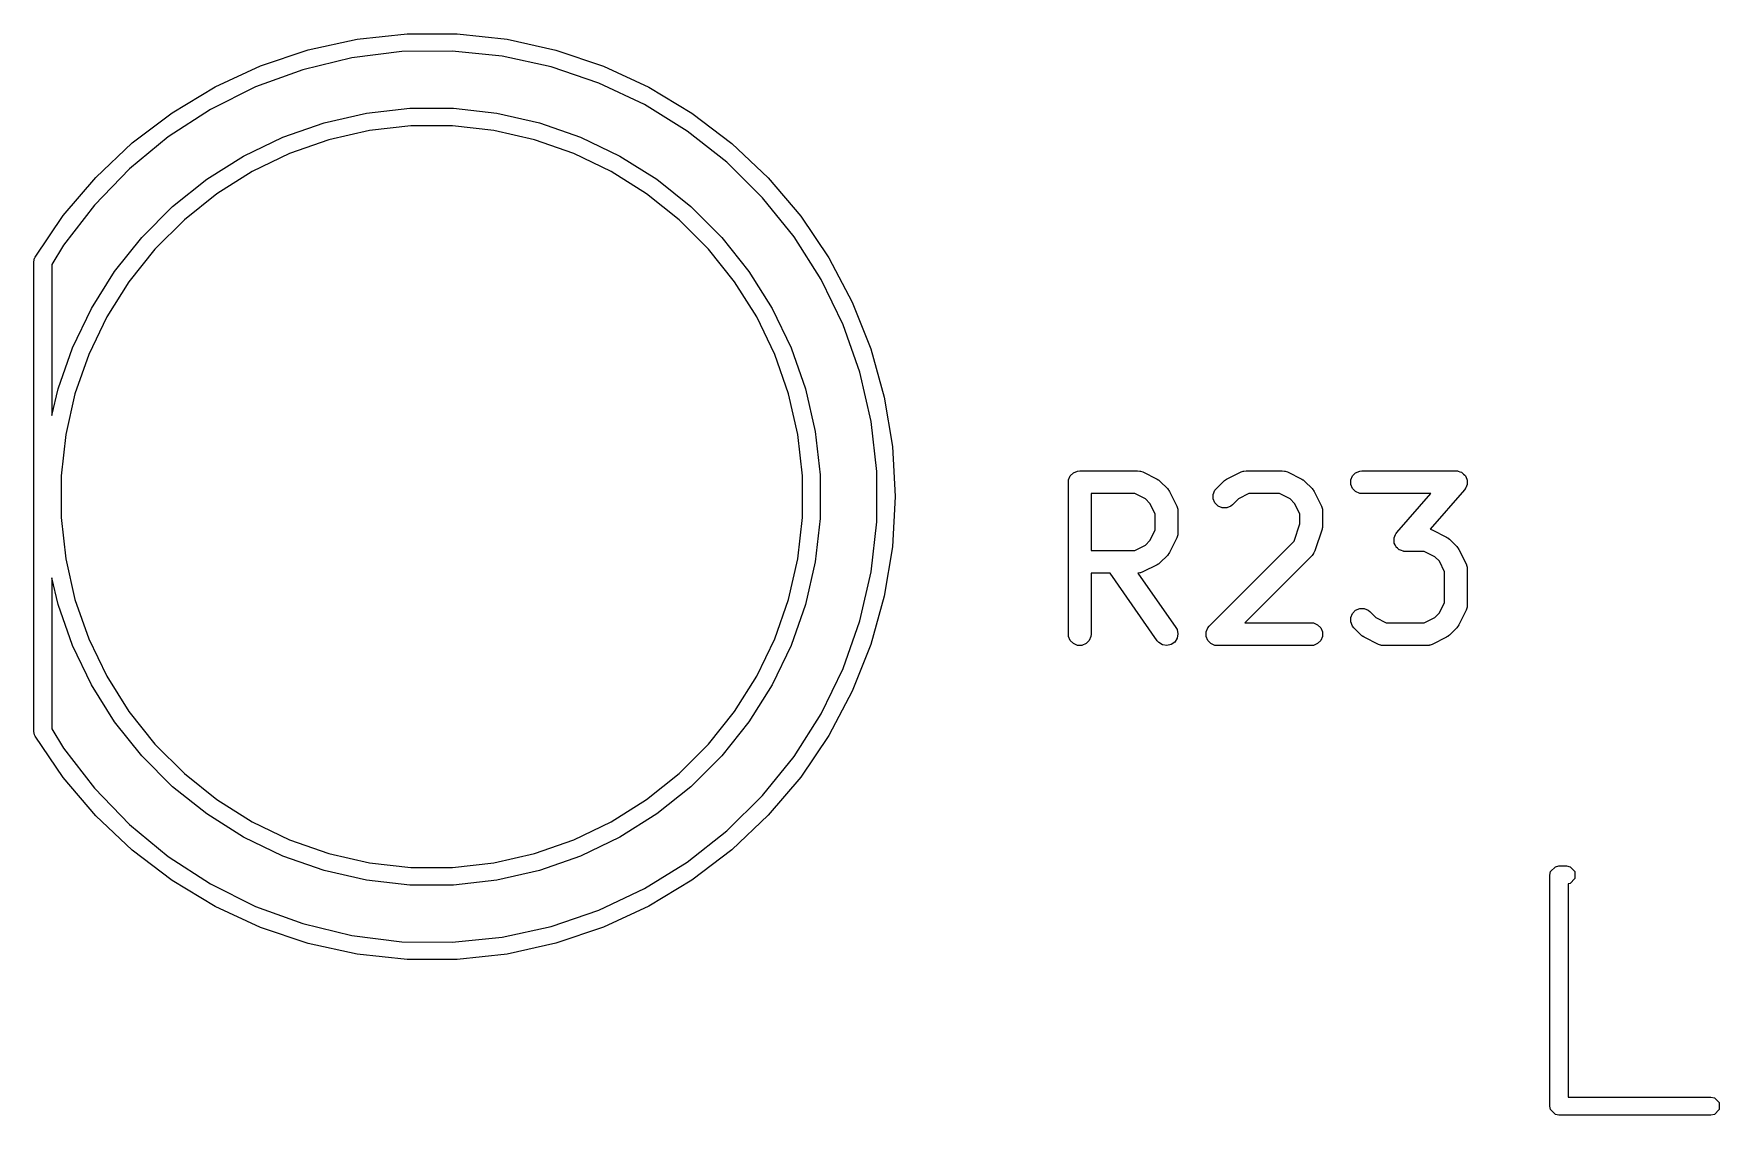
# Model space of a CAD drawing. Header units: millimetres. Extents: x 4 to 152, y 19 to 149.
# Drawn here: x 42.15 to 53.25, y 118.18 to 125.3 of the extents above; entities that cross this region are included whole.
import ezdxf

# ---------------------------------------------------------------- set-up
doc = ezdxf.new("R2010")
doc.units = ezdxf.units.MM
doc.layers.add('F.Silkscreen', color=41, linetype='CONTINUOUS', true_color=0xf2eda1)

msp = doc.modelspace()

# ---------------------------------------------------------------- linework, layer by layer
at = {"layer": 'F.Silkscreen', "linetype": 'CONTINUOUS'}
for p, q in [((44.279169, 125.260247), (44.607347, 125.29566)), ((44.607347, 125.29566), (44.93743, 125.295401)), ((44.93743, 125.295401), (45.265551, 125.259473)), ((43.643837, 125.084477), (43.956741, 125.189577)), ((43.956741, 125.189577), (44.279169, 125.260247)), ((44.57213, 125.177939), (44.243284, 125.136962)), ((44.9035, 125.181579), (44.57213, 125.177939)), ((45.233167, 125.147836), (44.9035, 125.181579)), ((45.265551, 125.259473), (45.587869, 125.188297)), ((45.587869, 125.188297), (45.900607, 125.082707)), ((43.344124, 124.946178), (43.643837, 125.084477)), ((43.921154, 125.05917), (43.609849, 124.945557)), ((44.243284, 125.136962), (43.921154, 125.05917)), ((45.556928, 125.07714), (45.233167, 125.147836)), ((45.870654, 124.970393), (45.556928, 125.07714)), ((45.900607, 125.082707), (46.200103, 124.943939)), ((43.061111, 124.776301), (43.344124, 124.946178)), ((43.609849, 124.945557), (43.313338, 124.79757)), ((46.170345, 124.828956), (45.870654, 124.970393)), ((46.200103, 124.943939), (46.482849, 124.773618)), ((46.452179, 124.654632), (46.170345, 124.828956)), ((42.798113, 124.576835), (43.061111, 124.776301)), ((43.313338, 124.79757), (43.035402, 124.617097)), ((44.061301, 124.709948), (44.341184, 124.77383)), ((44.341184, 124.77383), (44.62646, 124.805973)), ((44.62646, 124.805973), (44.91354, 124.805973)), ((44.91354, 124.805973), (45.198816, 124.77383)), ((45.198816, 124.77383), (45.478699, 124.709948)), ((46.482849, 124.773618), (46.745534, 124.57374)), ((43.035402, 124.617097), (42.779585, 124.406438)), ((43.53168, 124.490572), (43.79033, 124.615132)), ((43.79033, 124.615132), (44.061301, 124.709948)), ((44.360641, 124.659316), (44.093457, 124.598333)), ((44.632973, 124.69), (44.360641, 124.659316)), ((44.907027, 124.69), (44.632973, 124.69)), ((45.179359, 124.659316), (44.907027, 124.69)), ((45.446543, 124.598333), (45.179359, 124.659316)), ((45.478699, 124.709948), (45.74967, 124.615132)), ((45.74967, 124.615132), (46.00832, 124.490572)), ((46.712561, 124.449644), (46.452179, 124.654632)), ((42.558211, 124.350116), (42.798113, 124.576835)), ((43.834781, 124.507818), (43.587866, 124.38891)), ((44.093457, 124.598333), (43.834781, 124.507818)), ((45.705219, 124.507818), (45.446543, 124.598333)), ((45.952134, 124.38891), (45.705219, 124.507818)), ((46.745534, 124.57374), (46.98508, 124.346645)), ((42.779585, 124.406438), (42.54915, 124.168281)), ((43.288601, 124.337836), (43.53168, 124.490572)), ((43.587866, 124.38891), (43.355817, 124.243104)), ((46.184183, 124.243104), (45.952134, 124.38891)), ((46.00832, 124.490572), (46.251399, 124.337836)), ((46.948173, 124.216607), (46.712561, 124.449644)), ((42.344214, 124.0988), (42.558211, 124.350116)), ((43.064153, 124.158844), (43.288601, 124.337836)), ((46.251399, 124.337836), (46.475847, 124.158844)), ((46.98508, 124.346645), (47.198683, 124.094993)), ((42.54915, 124.168281), (42.347035, 123.905663)), ((42.861156, 123.955847), (43.064153, 124.158844)), ((43.355817, 124.243104), (43.141552, 124.072234)), ((46.398448, 124.072234), (46.184183, 124.243104)), ((46.475847, 124.158844), (46.678844, 123.955847)), ((47.156008, 123.958492), (46.948173, 124.216607)), ((42.158629, 123.82583), (42.344214, 124.0988)), ((43.141552, 124.072234), (42.947766, 123.878448)), ((46.592234, 123.878448), (46.398448, 124.072234)), ((47.198683, 124.094993), (47.38384, 123.821733)), ((42.682164, 123.731399), (42.861156, 123.955847)), ((46.678844, 123.955847), (46.857836, 123.731399)), ((47.333417, 123.67859), (47.156008, 123.958492)), ((42.157473, 123.820868), (42.158629, 123.82583)), ((42.347035, 123.905663), (42.27, 123.778117)), ((42.947766, 123.878448), (42.776896, 123.664183)), ((46.763104, 123.664183), (46.592234, 123.878448)), ((42.15, 123.795), (42.154567, 123.817961)), ((42.15, 120.705), (42.15, 123.795)), ((42.154567, 123.817961), (42.157473, 123.820868)), ((42.27, 123.778117), (42.27, 122.783222)), ((42.529428, 123.48832), (42.682164, 123.731399)), ((46.857836, 123.731399), (47.010572, 123.48832)), ((47.38384, 123.821733), (47.538382, 123.530063)), ((42.776896, 123.664183), (42.63109, 123.432134)), ((46.90891, 123.432134), (46.763104, 123.664183)), ((47.478138, 123.380471), (47.333417, 123.67859)), ((47.538382, 123.530063), (47.6605, 123.223401)), ((42.404868, 123.22967), (42.529428, 123.48832)), ((42.63109, 123.432134), (42.512182, 123.185219)), ((47.027818, 123.185219), (46.90891, 123.432134)), ((47.010572, 123.48832), (47.135132, 123.22967)), ((47.588325, 123.067936), (47.478138, 123.380471)), ((42.310052, 122.958699), (42.404868, 123.22967)), ((42.512182, 123.185219), (42.421667, 122.926543)), ((47.118333, 122.926543), (47.027818, 123.185219)), ((47.135132, 123.22967), (47.229948, 122.958699)), ((47.6605, 123.223401), (47.748764, 122.905338)), ((47.662573, 122.744971), (47.588325, 123.067936)), ((42.27, 122.783222), (42.310052, 122.958699)), ((47.229948, 122.958699), (47.29383, 122.678816)), ((42.421667, 122.926543), (42.360684, 122.659359)), ((47.179316, 122.659359), (47.118333, 122.926543)), ((47.748764, 122.905338), (47.802139, 122.579599)), ((47.699936, 122.415695), (47.662573, 122.744971)), ((42.360684, 122.659359), (42.33, 122.387027)), ((47.21, 122.387027), (47.179316, 122.659359)), ((47.29383, 122.678816), (47.325973, 122.39354)), ((47.802139, 122.579599), (47.82, 122.25)), ((42.33, 122.387027), (42.33, 122.112973)), ((47.21, 122.112973), (47.21, 122.387027)), ((47.325973, 122.39354), (47.325973, 122.10646)), ((47.7, 122.25), (47.699936, 122.415695)), ((48.962155, 122.359813), (48.973354, 122.386849)), ((48.973354, 122.386849), (48.994046, 122.407541)), ((48.994046, 122.407541), (49.021082, 122.41874)), ((49.021082, 122.41874), (49.035714, 122.420181)), ((49.035714, 122.420181), (49.416666, 122.420181)), ((49.416666, 122.420181), (49.431298, 122.41874)), ((49.431298, 122.41874), (49.433787, 122.417709)), ((49.433787, 122.417709), (49.436475, 122.417518)), ((49.436475, 122.417518), (49.450207, 122.412263)), ((49.450207, 122.412263), (49.545445, 122.364644)), ((50.002173, 122.364644), (50.097411, 122.412263)), ((50.097411, 122.412263), (50.111142, 122.417518)), ((50.111142, 122.417518), (50.113831, 122.41771)), ((50.113831, 122.41771), (50.11632, 122.41874)), ((50.11632, 122.41874), (50.130952, 122.420181)), ((50.130952, 122.420181), (50.369047, 122.420181)), ((50.369047, 122.420181), (50.383679, 122.41874)), ((50.383679, 122.41874), (50.386168, 122.417709)), ((50.386168, 122.417709), (50.388856, 122.417518)), ((50.388856, 122.417518), (50.402588, 122.412263)), ((50.402588, 122.412263), (50.497826, 122.364644)), ((50.819298, 122.359813), (50.830497, 122.386849)), ((50.830497, 122.386849), (50.851189, 122.407541)), ((50.851189, 122.407541), (50.878225, 122.41874)), ((50.878225, 122.41874), (50.892857, 122.420181)), ((50.892857, 122.420181), (51.511904, 122.420181)), ((51.511904, 122.420181), (51.519642, 122.419419)), ((51.519642, 122.419419), (51.52161, 122.41955)), ((51.52161, 122.41955), (51.522965, 122.419092)), ((51.522965, 122.419092), (51.526536, 122.41874)), ((51.526536, 122.41874), (51.537793, 122.414077)), ((51.537793, 122.414077), (51.549331, 122.410175)), ((51.549331, 122.410175), (51.551235, 122.40851)), ((51.551235, 122.40851), (51.553572, 122.407541)), ((51.553572, 122.407541), (51.562182, 122.398931)), ((51.562182, 122.398931), (51.571355, 122.390905)), ((51.571355, 122.390905), (51.572477, 122.388636)), ((51.572477, 122.388636), (51.574264, 122.386849)), ((51.574264, 122.386849), (51.578924, 122.375599)), ((48.960714, 122.345181), (48.962155, 122.359813)), ((48.960714, 121.345181), (48.960714, 122.345181)), ((49.545445, 122.364644), (49.551744, 122.36068)), ((49.551744, 122.36068), (49.553572, 122.359922)), ((49.553572, 122.359922), (49.555628, 122.358234)), ((49.555628, 122.358234), (49.557888, 122.356812)), ((49.557888, 122.356812), (49.559187, 122.355314)), ((49.559187, 122.355314), (49.564937, 122.350595)), ((49.564937, 122.350595), (49.612556, 122.302976)), ((49.612556, 122.302976), (49.617274, 122.297227)), ((49.617274, 122.297227), (49.618773, 122.295927)), ((49.618773, 122.295927), (49.620194, 122.293668)), ((49.620194, 122.293668), (49.621883, 122.291611)), ((49.621883, 122.291611), (49.62264, 122.289784)), ((49.62264, 122.289784), (49.626605, 122.283484)), ((49.626605, 122.283484), (49.674224, 122.188246)), ((49.914536, 122.264574), (49.925735, 122.291611)), ((49.925735, 122.291611), (49.935062, 122.302976)), ((49.935062, 122.302976), (49.982681, 122.350595)), ((49.982681, 122.350595), (49.98843, 122.355314)), ((49.98843, 122.355314), (49.98973, 122.356812)), ((49.98973, 122.356812), (49.991989, 122.358234)), ((49.991989, 122.358234), (49.994046, 122.359922)), ((49.994046, 122.359922), (49.995873, 122.36068)), ((49.995873, 122.36068), (50.002173, 122.364644)), ((50.497826, 122.364644), (50.504125, 122.36068)), ((50.504125, 122.36068), (50.505953, 122.359922)), ((50.505953, 122.359922), (50.508009, 122.358234)), ((50.508009, 122.358234), (50.510269, 122.356812)), ((50.510269, 122.356812), (50.511568, 122.355314)), ((50.511568, 122.355314), (50.517318, 122.350595)), ((50.517318, 122.350595), (50.564937, 122.302976)), ((50.564937, 122.302976), (50.569655, 122.297227)), ((50.569655, 122.297227), (50.571154, 122.295927)), ((50.571154, 122.295927), (50.572575, 122.293668)), ((50.572575, 122.293668), (50.574264, 122.291611)), ((50.574264, 122.291611), (50.575021, 122.289784)), ((50.575021, 122.289784), (50.578986, 122.283484)), ((50.578986, 122.283484), (50.626605, 122.188246)), ((50.819298, 122.330549), (50.819298, 122.359813)), ((50.830497, 122.303513), (50.819298, 122.330549)), ((50.851189, 122.282821), (50.830497, 122.303513)), ((50.878225, 122.271622), (50.851189, 122.282821)), ((51.568347, 122.295793), (51.341451, 122.036484)), ((51.572868, 122.302118), (51.568347, 122.295793)), ((51.574264, 122.303513), (51.572868, 122.302118)), ((51.574812, 122.304837), (51.574264, 122.303513)), ((51.576898, 122.307754), (51.574812, 122.304837)), ((51.580799, 122.319292), (51.576898, 122.307754)), ((51.578924, 122.375599), (51.584327, 122.364673)), ((51.585463, 122.330549), (51.580799, 122.319292)), ((51.584327, 122.364673), (51.584495, 122.36215)), ((51.584495, 122.36215), (51.585463, 122.359813)), ((51.585463, 122.359813), (51.585463, 122.347629)), ((51.585463, 122.347629), (51.586273, 122.335475)), ((51.586273, 122.335475), (51.585463, 122.33308)), ((51.585463, 122.33308), (51.585463, 122.330549)), ((47.699936, 122.084305), (47.7, 122.25)), ((47.82, 122.25), (47.802139, 121.920401)), ((49.398961, 122.270181), (49.110714, 122.270181)), ((49.110714, 122.270181), (49.110714, 121.896372)), ((49.467477, 122.235923), (49.398961, 122.270181)), ((49.497884, 122.205516), (49.467477, 122.235923)), ((49.532142, 122.137), (49.497884, 122.205516)), ((49.674224, 122.188246), (49.679479, 122.174515)), ((49.679479, 122.174515), (49.67967, 122.171826)), ((49.67967, 122.171826), (49.680701, 122.169337)), ((49.680701, 122.169337), (49.682142, 122.154705)), ((49.914536, 122.235312), (49.914536, 122.264574)), ((49.925735, 122.208275), (49.914536, 122.235312)), ((49.946427, 122.187583), (49.925735, 122.208275)), ((49.973464, 122.176384), (49.946427, 122.187583)), ((50.002726, 122.176384), (49.973464, 122.176384)), ((50.029763, 122.187583), (50.002726, 122.176384)), ((50.041128, 122.19691), (50.029763, 122.187583)), ((50.080141, 122.235923), (50.041128, 122.19691)), ((50.148657, 122.270181), (50.080141, 122.235923)), ((50.351342, 122.270181), (50.148657, 122.270181)), ((50.419858, 122.235923), (50.351342, 122.270181)), ((50.450265, 122.205516), (50.419858, 122.235923)), ((50.484523, 122.137), (50.450265, 122.205516)), ((50.626605, 122.188246), (50.63186, 122.174515)), ((50.63186, 122.174515), (50.632051, 122.171826)), ((50.632051, 122.171826), (50.633082, 122.169337)), ((50.633082, 122.169337), (50.634523, 122.154705)), ((50.892857, 122.270181), (50.878225, 122.271622)), ((51.346622, 122.270181), (50.892857, 122.270181)), ((51.122128, 122.013617), (51.346622, 122.270181)), ((42.33, 122.112973), (42.360684, 121.840641)), ((47.179316, 121.840641), (47.21, 122.112973)), ((47.325973, 122.10646), (47.29383, 121.821184)), ((47.662573, 121.755029), (47.699936, 122.084305)), ((49.532142, 122.029553), (49.532142, 122.137)), ((49.682142, 122.154705), (49.682142, 122.011848)), ((50.446351, 121.957124), (50.484523, 122.071637)), ((50.484523, 122.071637), (50.484523, 122.137)), ((50.633934, 122.050086), (50.633343, 122.047489)), ((50.634523, 122.059467), (50.633793, 122.052061)), ((50.633793, 122.052061), (50.633934, 122.050086)), ((50.634523, 122.154705), (50.634523, 122.059467)), ((49.467477, 121.93063), (49.497884, 121.961037)), ((49.497884, 121.961037), (49.532142, 122.029553)), ((49.674224, 121.978307), (49.626605, 121.883069)), ((49.679479, 121.992038), (49.674224, 121.978307)), ((49.67967, 121.994728), (49.679479, 121.992038)), ((49.680701, 121.997216), (49.67967, 121.994728)), ((49.682142, 122.011848), (49.680701, 121.997216)), ((49.887443, 121.398214), (50.446351, 121.957124)), ((50.630674, 122.035749), (50.583055, 121.892893)), ((50.632323, 122.043005), (50.630674, 122.035749)), ((50.633082, 122.044835), (50.632323, 122.043005)), ((50.633343, 122.047489), (50.633082, 122.044835)), ((51.104202, 121.973935), (51.105012, 121.976331)), ((51.105012, 121.961782), (51.104202, 121.973935)), ((51.105012, 121.978861), (51.109675, 121.990119)), ((51.105012, 121.976331), (51.105012, 121.978861)), ((51.105012, 121.949597), (51.105012, 121.961782)), ((51.105979, 121.947261), (51.105012, 121.949597)), ((51.106148, 121.944737), (51.105979, 121.947261)), ((51.11155, 121.933812), (51.106148, 121.944737)), ((51.109675, 121.990119), (51.113577, 122.001656)), ((51.113577, 122.001656), (51.115662, 122.004574)), ((51.115662, 122.004574), (51.116211, 122.005897)), ((51.116211, 122.005897), (51.117606, 122.007293)), ((51.117606, 122.007293), (51.122128, 122.013617)), ((51.341451, 122.036484), (51.354969, 122.031311)), ((51.354969, 122.031311), (51.450207, 121.983692)), ((51.450207, 121.983692), (51.456506, 121.979728)), ((51.456506, 121.979728), (51.458334, 121.97897)), ((51.458334, 121.97897), (51.46039, 121.977282)), ((51.46039, 121.977282), (51.46265, 121.97586)), ((51.46265, 121.97586), (51.463949, 121.974362)), ((51.463949, 121.974362), (51.469699, 121.969643)), ((51.469699, 121.969643), (51.517318, 121.922024)), ((42.360684, 121.840641), (42.421667, 121.573457)), ((47.118333, 121.573457), (47.179316, 121.840641)), ((47.802139, 121.920401), (47.748764, 121.594662)), ((49.110714, 121.896372), (49.398961, 121.896372)), ((49.398961, 121.896372), (49.467477, 121.93063)), ((49.612556, 121.863577), (49.564937, 121.815958)), ((49.617274, 121.869327), (49.612556, 121.863577)), ((49.618773, 121.870626), (49.617274, 121.869327)), ((49.620194, 121.872886), (49.618773, 121.870626)), ((49.621883, 121.874942), (49.620194, 121.872886)), ((49.62264, 121.87677), (49.621883, 121.874942)), ((49.626605, 121.883069), (49.62264, 121.87677)), ((50.564937, 121.863577), (50.121542, 121.420181)), ((50.574265, 121.874942), (50.564937, 121.863577)), ((50.575296, 121.877433), (50.574265, 121.874942)), ((50.577061, 121.879467), (50.575296, 121.877433)), ((50.583055, 121.892893), (50.577061, 121.879467)), ((51.116211, 121.922561), (51.11155, 121.933812)), ((51.117997, 121.920775), (51.116211, 121.922561)), ((51.11912, 121.918505), (51.117997, 121.920775)), ((51.128292, 121.91048), (51.11912, 121.918505)), ((51.136903, 121.901869), (51.128292, 121.91048)), ((51.139239, 121.900901), (51.136903, 121.901869)), ((51.141144, 121.899235), (51.139239, 121.900901)), ((51.152681, 121.895334), (51.141144, 121.899235)), ((51.163939, 121.89067), (51.152681, 121.895334)), ((51.167509, 121.890319), (51.163939, 121.89067)), ((51.168865, 121.88986), (51.167509, 121.890319)), ((51.170832, 121.889992), (51.168865, 121.88986)), ((51.178571, 121.889229), (51.170832, 121.889992)), ((51.303723, 121.889229), (51.178571, 121.889229)), ((51.372239, 121.854971), (51.303723, 121.889229)), ((51.402646, 121.824564), (51.372239, 121.854971)), ((51.517318, 121.922024), (51.522036, 121.916275)), ((51.522036, 121.916275), (51.523535, 121.914975)), ((51.523535, 121.914975), (51.524956, 121.912716)), ((51.524956, 121.912716), (51.526645, 121.910659)), ((51.526645, 121.910659), (51.527402, 121.908832)), ((51.527402, 121.908832), (51.531367, 121.902532)), ((51.531367, 121.902532), (51.578986, 121.807294)), ((47.29383, 121.821184), (47.229948, 121.541301)), ((47.588325, 121.432064), (47.662573, 121.755029)), ((49.23476, 121.746372), (49.110714, 121.746372)), ((49.110714, 121.746372), (49.110714, 121.345181)), ((49.5457, 121.302171), (49.23476, 121.746372)), ((49.431298, 121.747813), (49.417781, 121.746482)), ((49.417781, 121.746482), (49.668585, 121.38819)), ((49.433787, 121.748845), (49.431298, 121.747813)), ((49.436475, 121.749035), (49.433787, 121.748845)), ((49.450207, 121.75429), (49.436475, 121.749035)), ((49.545445, 121.801909), (49.450207, 121.75429)), ((49.551744, 121.805874), (49.545445, 121.801909)), ((49.553572, 121.806631), (49.551744, 121.805874)), ((49.555628, 121.80832), (49.553572, 121.806631)), ((49.557888, 121.809741), (49.555628, 121.80832)), ((49.559187, 121.81124), (49.557888, 121.809741)), ((49.564937, 121.815958), (49.559187, 121.81124)), ((51.436904, 121.756048), (51.402646, 121.824564)), ((51.436904, 121.553363), (51.436904, 121.756048)), ((51.578986, 121.807294), (51.584241, 121.793563)), ((51.584241, 121.793563), (51.584432, 121.790874)), ((51.584432, 121.790874), (51.585463, 121.788385)), ((51.585463, 121.788385), (51.586904, 121.773753)), ((51.586904, 121.773753), (51.586904, 121.535658)), ((42.310052, 121.541301), (42.27, 121.716779)), ((42.27, 121.716779), (42.27, 120.721884)), ((42.404868, 121.27033), (42.310052, 121.541301)), ((42.421667, 121.573457), (42.512182, 121.314781)), ((47.027818, 121.314781), (47.118333, 121.573457)), ((47.229948, 121.541301), (47.135132, 121.27033)), ((47.748764, 121.594662), (47.6605, 121.276599)), ((50.830497, 121.482088), (50.85119, 121.502781)), ((50.85119, 121.502781), (50.878226, 121.513979)), ((50.878226, 121.513979), (50.907489, 121.513979)), ((50.907489, 121.513979), (50.934525, 121.50278)), ((50.934525, 121.50278), (50.945891, 121.493452)), ((51.402645, 121.484847), (51.436904, 121.553363)), ((51.578986, 121.502117), (51.531367, 121.406879)), ((51.584241, 121.515848), (51.578986, 121.502117)), ((51.584432, 121.518538), (51.584241, 121.515848)), ((51.585463, 121.521026), (51.584432, 121.518538)), ((51.586904, 121.535658), (51.585463, 121.521026)), ((47.478138, 121.119529), (47.588325, 121.432064)), ((49.668585, 121.38819), (49.675795, 121.375377)), ((49.866917, 121.359813), (49.878116, 121.386849)), ((49.878116, 121.386849), (49.887443, 121.398214)), ((50.121542, 121.420181), (50.559523, 121.420181)), ((50.559523, 121.420181), (50.574155, 121.41874)), ((50.574155, 121.41874), (50.601191, 121.407541)), ((50.601191, 121.407541), (50.621883, 121.386849)), ((50.621883, 121.386849), (50.633082, 121.359813)), ((50.819298, 121.455052), (50.830497, 121.482088)), ((50.819298, 121.425789), (50.819298, 121.455052)), ((50.830496, 121.398753), (50.819298, 121.425789)), ((50.839823, 121.387388), (50.830496, 121.398753)), ((50.887442, 121.339768), (50.839823, 121.387388)), ((50.945891, 121.493452), (50.984903, 121.454439)), ((50.984903, 121.454439), (51.053419, 121.420181)), ((51.053419, 121.420181), (51.303723, 121.420181)), ((51.303723, 121.420181), (51.372238, 121.454439)), ((51.372238, 121.454439), (51.402645, 121.484847)), ((51.517318, 121.387387), (51.4697, 121.339768)), ((51.522036, 121.393137), (51.517318, 121.387387)), ((51.523535, 121.394436), (51.522036, 121.393137)), ((51.524956, 121.396695), (51.523535, 121.394436)), ((51.526646, 121.398753), (51.524956, 121.396695)), ((51.527403, 121.400583), (51.526646, 121.398753)), ((51.531367, 121.406879), (51.527403, 121.400583)), ((42.512182, 121.314781), (42.63109, 121.067866)), ((46.90891, 121.067866), (47.027818, 121.314781)), ((47.6605, 121.276599), (47.538382, 120.969937)), ((48.962155, 121.330549), (48.960714, 121.345181)), ((48.973354, 121.303513), (48.962155, 121.330549)), ((48.994046, 121.282821), (48.973354, 121.303513)), ((49.021082, 121.271622), (48.994046, 121.282821)), ((49.077382, 121.282821), (49.050346, 121.271622)), ((49.098074, 121.303513), (49.077382, 121.282821)), ((49.109273, 121.330549), (49.098074, 121.303513)), ((49.110714, 121.345181), (49.109273, 121.330549)), ((49.555271, 121.291011), (49.5457, 121.302171)), ((49.57995, 121.275284), (49.555271, 121.291011)), ((49.608767, 121.270198), (49.57995, 121.275284)), ((49.637338, 121.276528), (49.608767, 121.270198)), ((49.661312, 121.29331), (49.637338, 121.276528)), ((49.677039, 121.317988), (49.661312, 121.29331)), ((49.675795, 121.375377), (49.682124, 121.346806)), ((49.682124, 121.346806), (49.677039, 121.317988)), ((49.866917, 121.330549), (49.866917, 121.359813)), ((49.878116, 121.303513), (49.866917, 121.330549)), ((49.898808, 121.282821), (49.878116, 121.303513)), ((49.925844, 121.271622), (49.898808, 121.282821)), ((50.601191, 121.282821), (50.574155, 121.271622)), ((50.621883, 121.303513), (50.601191, 121.282821)), ((50.633082, 121.330549), (50.621883, 121.303513)), ((50.633082, 121.359813), (50.633082, 121.330549)), ((50.893191, 121.33505), (50.887442, 121.339768)), ((50.894492, 121.33355), (50.893191, 121.33505)), ((50.896751, 121.332128), (50.894492, 121.33355)), ((50.898808, 121.33044), (50.896751, 121.332128)), ((50.900635, 121.329683), (50.898808, 121.33044)), ((50.906935, 121.325718), (50.900635, 121.329683)), ((51.002173, 121.278099), (50.906935, 121.325718)), ((51.015904, 121.272844), (51.002173, 121.278099)), ((51.354969, 121.278099), (51.341237, 121.272844)), ((51.450207, 121.325718), (51.354969, 121.278099)), ((51.456506, 121.329683), (51.450207, 121.325718)), ((51.458334, 121.33044), (51.456506, 121.329683)), ((51.46039, 121.332128), (51.458334, 121.33044)), ((51.46265, 121.33355), (51.46039, 121.332128)), ((51.46395, 121.33505), (51.46265, 121.33355)), ((51.4697, 121.339768), (51.46395, 121.33505)), ((42.529428, 121.01168), (42.404868, 121.27033)), ((47.135132, 121.27033), (47.010572, 121.01168)), ((49.050346, 121.271622), (49.021082, 121.271622)), ((49.940476, 121.270181), (49.925844, 121.271622)), ((50.559523, 121.270181), (49.940476, 121.270181)), ((50.574155, 121.271622), (50.559523, 121.270181)), ((51.018593, 121.272653), (51.015904, 121.272844)), ((51.021082, 121.271622), (51.018593, 121.272653)), ((51.035714, 121.270181), (51.021082, 121.271622)), ((51.321428, 121.270181), (51.035714, 121.270181)), ((51.33606, 121.271622), (51.321428, 121.270181)), ((51.338549, 121.272654), (51.33606, 121.271622)), ((51.341237, 121.272844), (51.338549, 121.272654)), ((42.63109, 121.067866), (42.776896, 120.835817)), ((46.763104, 120.835817), (46.90891, 121.067866)), ((47.333417, 120.82141), (47.478138, 121.119529)), ((42.682164, 120.768601), (42.529428, 121.01168)), ((47.010572, 121.01168), (46.857836, 120.768601)), ((47.538382, 120.969937), (47.38384, 120.678267)), ((42.776896, 120.835817), (42.947766, 120.621552)), ((46.592234, 120.621552), (46.763104, 120.835817)), ((42.27, 120.721884), (42.347035, 120.594337)), ((42.861156, 120.544153), (42.682164, 120.768601)), ((46.857836, 120.768601), (46.678844, 120.544153)), ((47.156008, 120.541508), (47.333417, 120.82141)), ((42.154567, 120.682039), (42.15, 120.705)), ((42.157473, 120.679133), (42.154567, 120.682039)), ((42.158629, 120.67417), (42.157473, 120.679133)), ((42.344214, 120.4012), (42.158629, 120.67417)), ((42.947766, 120.621552), (43.141552, 120.427766)), ((46.398448, 120.427766), (46.592234, 120.621552)), ((47.38384, 120.678267), (47.198683, 120.405007)), ((42.347035, 120.594337), (42.54915, 120.331719)), ((43.064153, 120.341156), (42.861156, 120.544153)), ((46.678844, 120.544153), (46.475847, 120.341156)), ((46.948173, 120.283393), (47.156008, 120.541508)), ((42.558211, 120.149884), (42.344214, 120.4012)), ((43.141552, 120.427766), (43.355817, 120.256896)), ((46.184183, 120.256896), (46.398448, 120.427766)), ((47.198683, 120.405007), (46.98508, 120.153355)), ((42.54915, 120.331719), (42.779585, 120.093562)), ((43.288601, 120.162164), (43.064153, 120.341156)), ((46.475847, 120.341156), (46.251399, 120.162164)), ((46.712561, 120.050356), (46.948173, 120.283393)), ((43.355817, 120.256896), (43.587866, 120.11109)), ((45.952134, 120.11109), (46.184183, 120.256896)), ((42.798113, 119.923165), (42.558211, 120.149884)), ((42.779585, 120.093562), (43.035402, 119.882903)), ((43.53168, 120.009428), (43.288601, 120.162164)), ((43.587866, 120.11109), (43.834781, 119.992182)), ((45.705219, 119.992182), (45.952134, 120.11109)), ((46.251399, 120.162164), (46.00832, 120.009428)), ((46.98508, 120.153355), (46.745534, 119.92626)), ((43.79033, 119.884868), (43.53168, 120.009428)), ((43.834781, 119.992182), (44.093457, 119.901667)), ((45.446543, 119.901667), (45.705219, 119.992182)), ((46.00832, 120.009428), (45.74967, 119.884868)), ((46.452179, 119.845368), (46.712561, 120.050356)), ((43.061111, 119.723699), (42.798113, 119.923165)), ((43.035402, 119.882903), (43.313338, 119.70243)), ((44.061301, 119.790052), (43.79033, 119.884868)), ((44.093457, 119.901667), (44.360641, 119.840684)), ((44.360641, 119.840684), (44.632973, 119.81)), ((44.907027, 119.81), (45.179359, 119.840684)), ((45.179359, 119.840684), (45.446543, 119.901667)), ((45.74967, 119.884868), (45.478699, 119.790052)), ((46.170345, 119.671044), (46.452179, 119.845368)), ((46.745534, 119.92626), (46.482849, 119.726382)), ((43.344124, 119.553822), (43.061111, 119.723699)), ((44.341184, 119.72617), (44.061301, 119.790052)), ((44.62646, 119.694027), (44.341184, 119.72617)), ((44.632973, 119.81), (44.907027, 119.81)), ((45.198816, 119.72617), (44.91354, 119.694027)), ((45.478699, 119.790052), (45.198816, 119.72617)), ((46.482849, 119.726382), (46.200103, 119.556061)), ((52.13, 119.76), (52.134567, 119.782961)), ((52.13, 118.24), (52.13, 119.76)), ((52.134567, 119.782961), (52.167039, 119.815433)), ((52.167039, 119.815433), (52.19, 119.82)), ((52.19, 119.82), (52.24, 119.82)), ((52.24, 119.82), (52.262961, 119.815433)), ((52.262961, 119.815433), (52.295433, 119.782961)), ((52.295433, 119.737039), (52.262961, 119.704567)), ((52.295433, 119.782961), (52.295433, 119.737039)), ((43.313338, 119.70243), (43.609849, 119.554443)), ((44.91354, 119.694027), (44.62646, 119.694027)), ((45.870654, 119.529607), (46.170345, 119.671044)), ((52.262961, 119.704567), (52.25, 119.70199)), ((52.25, 119.70199), (52.25, 118.3)), ((43.643837, 119.415523), (43.344124, 119.553822)), ((43.609849, 119.554443), (43.921154, 119.44083)), ((45.556928, 119.42286), (45.870654, 119.529607)), ((46.200103, 119.556061), (45.900607, 119.417293)), ((43.956741, 119.310423), (43.643837, 119.415523)), ((43.921154, 119.44083), (44.243284, 119.363038)), ((45.233167, 119.352164), (45.556928, 119.42286)), ((45.900607, 119.417293), (45.587869, 119.311703)), ((44.279169, 119.239753), (43.956741, 119.310423)), ((44.243284, 119.363038), (44.57213, 119.322061)), ((44.57213, 119.322061), (44.9035, 119.318421)), ((44.9035, 119.318421), (45.233167, 119.352164)), ((45.587869, 119.311703), (45.265551, 119.240527)), ((44.607347, 119.20434), (44.279169, 119.239753)), ((44.93743, 119.204599), (44.607347, 119.20434)), ((45.265551, 119.240527), (44.93743, 119.204599)), ((52.25, 118.3), (53.19, 118.3)), ((53.19, 118.3), (53.212961, 118.295433)), ((53.212961, 118.295433), (53.245433, 118.262961)), ((52.134567, 118.217039), (52.13, 118.24)), ((52.167039, 118.184567), (52.134567, 118.217039)), ((52.19, 118.18), (52.167039, 118.184567)), ((53.19, 118.18), (52.19, 118.18)), ((53.212961, 118.184567), (53.19, 118.18)), ((53.245433, 118.217039), (53.212961, 118.184567)), ((53.245433, 118.262961), (53.245433, 118.217039))]:
    msp.add_line(p, q, dxfattribs=at)

doc.saveas('drawing.dxf')
